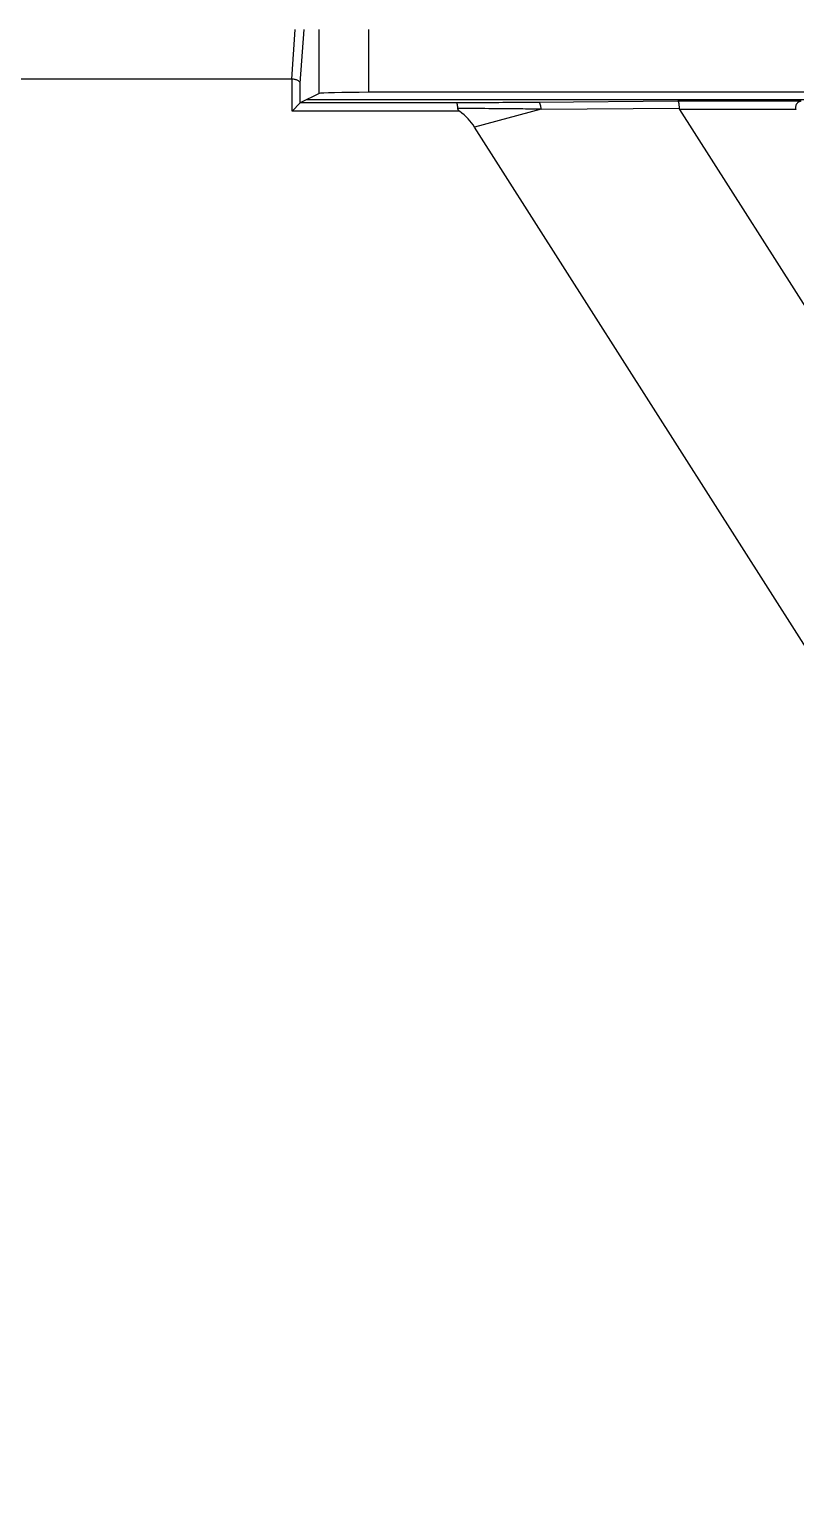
# Model space of a CAD drawing. Header units: millimetres. Extents: x 562 to 17351, y 2396 to 6995.
# Drawn here: x 13705.2 to 13751.5, y 4792.8 to 4881.2 of the extents above; entities that cross this region are included whole.
import ezdxf

# ---------------------------------------------------------------- set-up
doc = ezdxf.new("R2010")
doc.units = ezdxf.units.MM

# ---------------------------------------------------------------- blocks, each defined once
blk = doc.blocks.new('DTGCNV')
at = {"color": 7, "linetype": 'Continuous'}
for p, q in [((13098.883, 5007.197), (13099.093, 5010.197)), ((13099.393, 5006.947), (13099.62, 5010.197)), ((13100.529, 5006.326), (13100.529, 5010.197)), ((13103.525, 5006.4), (13103.525, 5010.197)), ((13098.883, 5007.197), (13079.849, 5007.197)), ((13098.894, 5005.258), (13098.894, 5007.197)), ((13099.393, 5005.758), (13099.393, 5006.947)), ((13100.529, 5006.326), (13099.394, 5005.758)), ((13130.711, 5006.4), (13103.525, 5006.4)), ((13099.393, 5005.758), (13098.894, 5005.258)), ((13108.817, 5005.758), (13099.394, 5005.758)), ((13134.46, 5005.95), (13099.777, 5005.95)), ((13122.17, 5005.863), (13113.777, 5005.795)), ((13113.921, 5005.387), (13122.244, 5005.454)), ((13129.607, 5005.863), (13122.17, 5005.863)), ((13109, 5005.258), (13098.894, 5005.258)), ((13113.921, 5005.387), (13109.906, 5004.305)), ((13129.274, 5005.363), (13122.275, 5005.363)), ((13122.275, 5005.363), (13314.224, 4704.063)), ((13298.047, 4708.984), (13109.906, 5004.305))]:
    blk.add_line(p, q, dxfattribs=at)
for centre, major_axis, ratio, start_param, end_param in [((13098.868, 5006.572), (0.044, 0.624), 0.799298, 0.034841, 0.055795), ((13103.525, 5006.322), (3, 0), 0.026186, 1.570796, 3.089233), ((13099.394, 5005.258), (0, 0.5), 0.052408, 0.02618, 0.05236), ((13123.905, 5005.363), (1.661, -0.105), 0.294337, -3.113547, -2.930038), ((13086.678, 4997.197), (-23.565, -6.351), 0.327795, -3.039123, -2.892178)]:
    blk.add_ellipse(centre, major_axis=major_axis, ratio=ratio, start_param=start_param, end_param=end_param, dxfattribs=at)
for points, knots in [([(13099.393, 5006.947), (13099.392, 5006.955), (13099.389, 5006.97), (13099.381, 5006.993), (13099.368, 5007.015), (13099.345, 5007.045), (13099.306, 5007.081), (13099.245, 5007.118), (13099.172, 5007.15), (13099.086, 5007.175), (13098.993, 5007.191), (13098.927, 5007.196), (13098.894, 5007.197)], [0, 0, 0, 0, 0.038468, 0.078574, 0.121071, 0.166595, 0.268413, 0.386471, 0.521096, 0.670798, 0.832163, 1, 1, 1, 1]), ([(13113.777, 5005.795), (13113.366, 5005.792), (13111.712, 5005.779), (13110.059, 5005.767), (13108.817, 5005.758)], [0, 0, 0, 0, 0.248822, 1, 1, 1, 1]), ([(13108.817, 5005.758), (13108.819, 5005.758), (13108.821, 5005.756), (13108.824, 5005.754), (13108.828, 5005.749), (13108.832, 5005.742), (13108.836, 5005.732), (13108.841, 5005.718), (13108.845, 5005.703), (13108.849, 5005.685), (13108.855, 5005.656), (13108.861, 5005.614), (13108.867, 5005.559), (13108.873, 5005.497), (13108.875, 5005.453), (13108.876, 5005.43)], [0, 0, 0, 0, 0.015683, 0.025263, 0.036303, 0.06326, 0.09717, 0.138213, 0.186375, 0.241514, 0.303428, 0.446408, 0.612537, 0.798411, 1, 1, 1, 1]), ([(13113.921, 5005.387), (13113.503, 5005.391), (13111.821, 5005.404), (13110.14, 5005.419), (13108.876, 5005.43)], [0, 0, 0, 0, 0.248754, 1, 1, 1, 1]), ([(13108.876, 5005.43), (13108.877, 5005.421), (13108.88, 5005.404), (13108.889, 5005.379), (13108.903, 5005.355), (13108.925, 5005.326), (13108.957, 5005.293), (13108.985, 5005.269), (13109, 5005.258)], [0, 0, 0, 0, 0.120488, 0.243385, 0.367992, 0.493671, 0.746434, 1, 1, 1, 1]), ([(13113.921, 5005.387), (13113.92, 5005.415), (13113.915, 5005.468), (13113.904, 5005.544), (13113.89, 5005.613), (13113.874, 5005.665), (13113.861, 5005.701), (13113.85, 5005.725), (13113.839, 5005.745), (13113.827, 5005.762), (13113.815, 5005.776), (13113.803, 5005.786), (13113.79, 5005.793), (13113.782, 5005.795), (13113.777, 5005.795)], [0, 0, 0, 0, 0.181895, 0.353814, 0.511354, 0.650824, 0.712868, 0.769421, 0.820355, 0.865671, 0.905581, 0.940591, 0.971598, 1, 1, 1, 1]), ([(13122.17, 5005.863), (13122.173, 5005.863), (13122.176, 5005.861), (13122.18, 5005.857), (13122.185, 5005.852), (13122.19, 5005.843), (13122.196, 5005.829), (13122.202, 5005.812), (13122.207, 5005.792), (13122.213, 5005.769), (13122.22, 5005.733), (13122.228, 5005.681), (13122.235, 5005.612), (13122.241, 5005.535), (13122.243, 5005.482), (13122.244, 5005.454)], [0, 0, 0, 0, 0.016551, 0.026538, 0.037992, 0.065827, 0.100718, 0.142844, 0.192139, 0.248419, 0.311386, 0.455854, 0.62189, 0.804989, 1, 1, 1, 1]), ([(13129.607, 5005.863), (13129.585, 5005.862), (13129.539, 5005.856), (13129.473, 5005.831), (13129.411, 5005.79), (13129.364, 5005.744), (13129.332, 5005.699), (13129.302, 5005.647), (13129.273, 5005.57), (13129.259, 5005.469), (13129.266, 5005.398), (13129.274, 5005.363)], [0, 0, 0, 0, 0.098793, 0.200838, 0.308654, 0.424788, 0.486837, 0.551839, 0.69107, 0.841979, 1, 1, 1, 1])]:
    blk.add_open_spline(points, degree=3, knots=knots, dxfattribs=at)
blk = doc.blocks.new('*U61')
blk.add_blockref('DTGCNV', (-13016.618, -4845.197))
blk = doc.blocks.new('*U62')
at = {"color": 0, "linetype": 'ByBlock', "lineweight": -2, "transparency": 16777216}
blk.add_blockref('*U61', (1200, 675), dxfattribs=at)

msp = doc.modelspace()

# ---------------------------------------------------------------- block references
msp.add_blockref('*U62', (12438.816, 4041.217))

doc.saveas('drawing.dxf')
